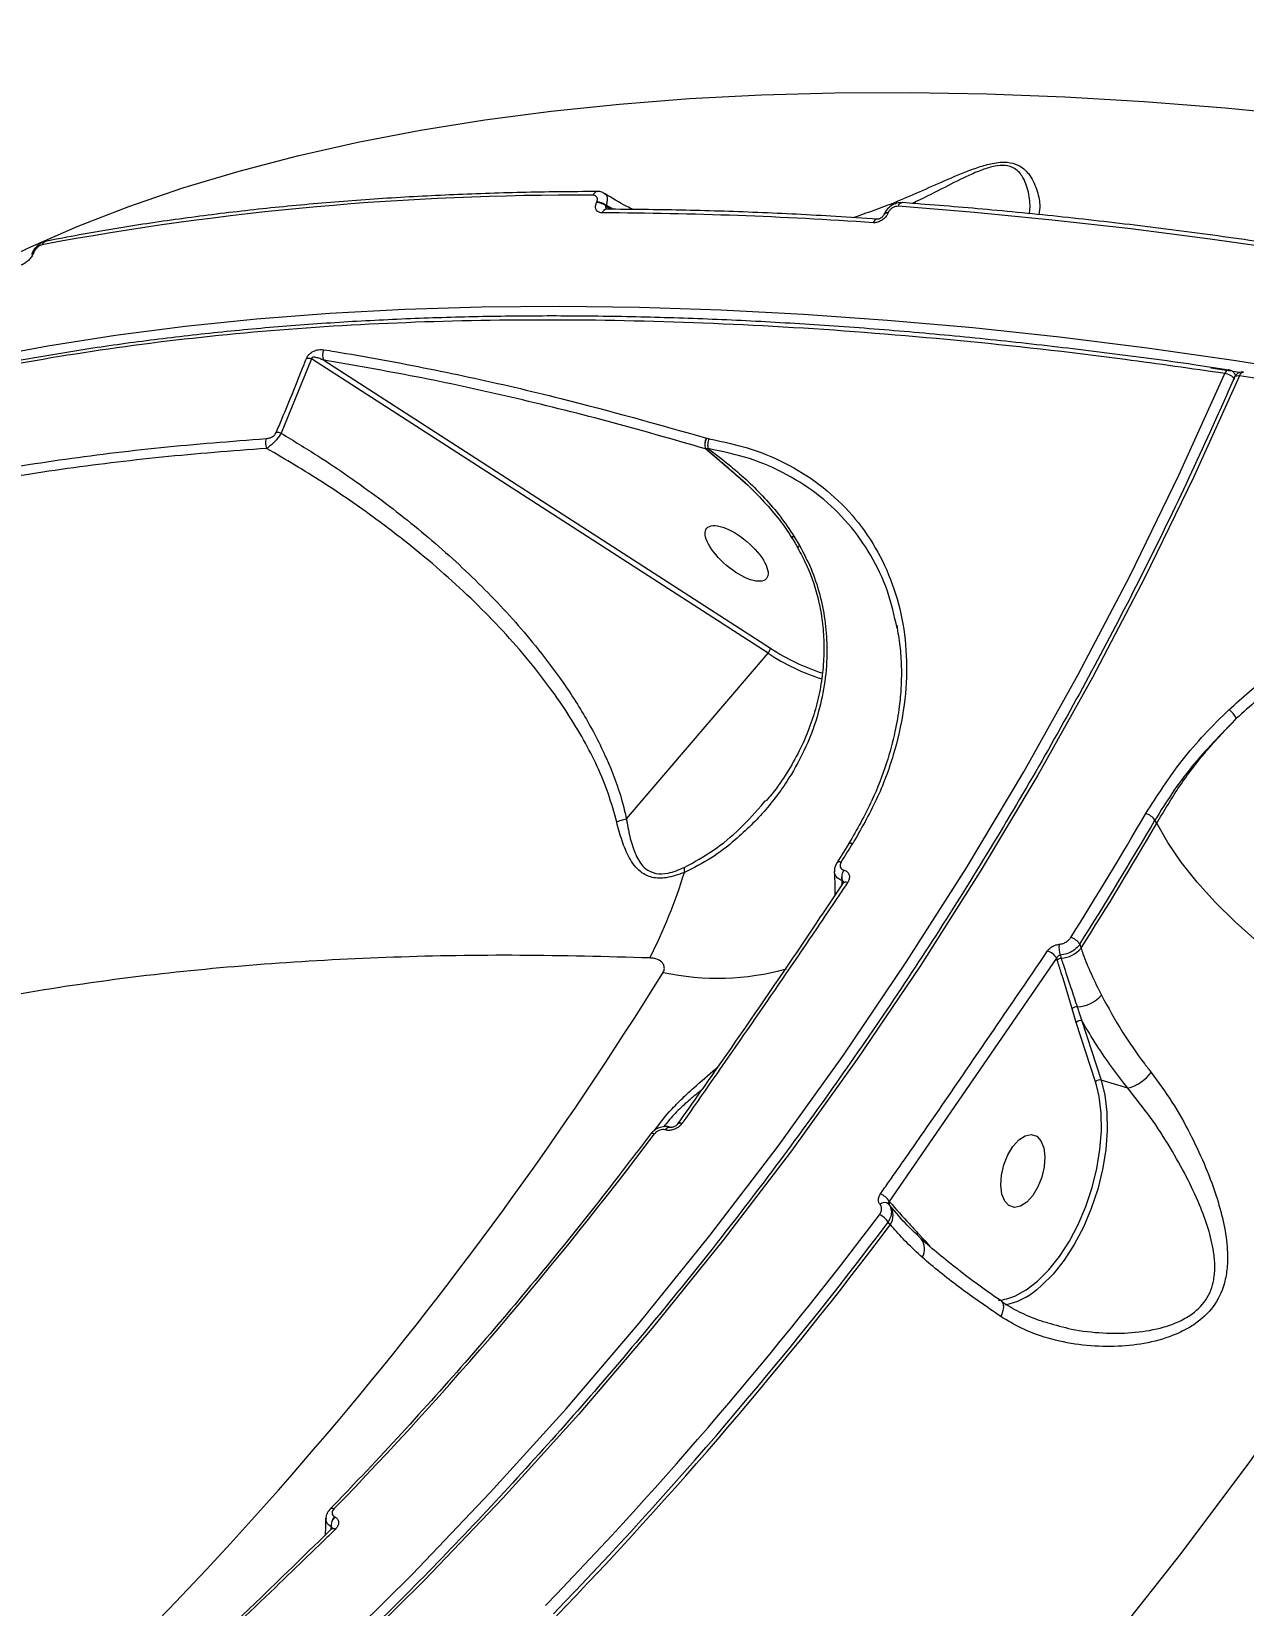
# Model space of a CAD drawing. Header units: millimetres. Extents: x -11024 to 8278, y -7837 to 5770.
# Drawn here: x 3558.7 to 3703.7, y 1548.8 to 1737.1 of the extents above; entities that cross this region are included whole.
import ezdxf

# ---------------------------------------------------------------- set-up
doc = ezdxf.new("R2010")
doc.units = ezdxf.units.MM
doc.layers.add('DIKOM_ОБЪЕКТ', color=7, linetype='Continuous')
doc.layers.add('DIKOM_РАЗМЕР_ОБЪЕКТА', color=7, linetype='Continuous')
doc.styles.add('style1', font='arial.ttf', dxfattribs={"width": 0.8})
doc.dimstyles.new('1-50', dxfattribs={"dimtxt": 300, "dimasz": 200, "dimexe": 100, "dimexo": 0, "dimgap": 100, "dimtad": 1, "dimtxsty": 'style1', "dimcen": 200, "dimclrd": 7, "dimclre": 7, "dimclrt": 7, "dimadec": 1, "dimazin": 2, "dimtfac": 1, "dimtmove": 0, "dimatfit": 2, "dimfxl": 0, "dimlwd": 25, "dimlwe": 18, "dimarcsym": 0})

# ---------------------------------------------------------------- blocks, each defined once
blk = doc.blocks.new('*D9')
at = {"layer": 'Defpoints', "color": 0, "transparency": 16777216}
for p in [(3740.68, 3707.51), (-8191.56, -3797.25), (-1076.12, -3797.25)]:
    blk.add_point(p, dxfattribs=at)
at = {"layer": 'DIKOM_РАЗМЕР_ОБЪЕКТА', "color": 7, "lineweight": 18, "transparency": 16777216}
for p, q in [((3740.68, 3707.51), (-8291.56, 3707.51)), ((-1076.12, -3797.25), (-8291.56, -3797.25))]:
    blk.add_line(p, q, dxfattribs=at)
at = {"layer": 'DIKOM_РАЗМЕР_ОБЪЕКТА', "color": 7, "lineweight": 25, "transparency": 16777216}
blk.add_line((-8191.56, 3507.51), (-8191.56, -3597.25), dxfattribs=at)
at = {"layer": 'DIKOM_РАЗМЕР_ОБЪЕКТА', "color": 7, "transparency": 16777216}
for points in [[(-8224.9, 3507.51), (-8158.23, 3507.51), (-8191.56, 3707.51)], [(-8224.9, -3597.25), (-8158.23, -3597.25), (-8191.56, -3797.25)]]:
    blk.add_solid(points, dxfattribs=at)
at = {"layer": 'DIKOM_РАЗМЕР_ОБЪЕКТА', "color": 7, "transparency": 16777216, "insert": (-8444.74, -44.87), "char_height": 300, "attachment_point": 5, "rotation": 90, "style": 'style1'}
blk.add_mtext('7500', dxfattribs=at)

msp = doc.modelspace()

# ---------------------------------------------------------------- linework, layer by layer
at = {"layer": 'DIKOM_ОБЪЕКТ', "color": 7, "linetype": 'Continuous', "lineweight": 15}
for p, q in [((3626.305, 1716.604), (3626.333, 1716.67)), ((3627.437, 1716.274), (3627.409, 1716.209)), ((3627.409, 1716.209), (3627.971, 1715.794)), ((3628.371, 1715.789), (3627.437, 1716.274)), ((3627.524, 1715.801), (3627.498, 1715.801)), ((3660.69, 1715.217), (3660.67, 1715.171)), ((3661.168, 1715.381), (3661.148, 1715.335)), ((3558.767, 1710.459), (3558.739, 1710.393)), ((3559.002, 1710.612), (3558.973, 1710.546)), ((3592.223, 1697.893), (3588.59, 1689.011)), ((3646.807, 1662.702), (3592.223, 1697.893)), ((3593.7, 1697.735), (3647.111, 1663.3)), ((3702.142, 1696.421), (3699.748, 1696.774)), ((3701.919, 1696.587), (3701.906, 1696.589)), ((3702.591, 1695.735), (3702.596, 1695.745)), ((3702.72, 1695.94), (3702.617, 1696.112)), ((3639.359, 1687.132), (3639.331, 1687.149)), ((3644.105, 1683.02), (3639.331, 1687.149)), ((3639.658, 1687.175), (3639.359, 1687.132)), ((3640.268, 1686.365), (3639.359, 1687.132)), ((3639.467, 1688.421), (3639.502, 1688.41)), ((3639.502, 1688.41), (3639.767, 1688.347)), ((3649.889, 1676.715), (3650.575, 1675.576)), ((3662.191, 1666.075), (3662.244, 1665.717)), ((3629.89, 1642.897), (3646.807, 1662.702)), ((3646.32, 1644.858), (3646.481, 1645.032)), ((3693.294, 1642.359), (3693.077, 1642.724)), ((3656.418, 1639.854), (3655.031, 1637.626)), ((3655.86, 1636.767), (3655.882, 1636.761)), ((3655.659, 1635.515), (3655.637, 1635.521)), ((3655.637, 1635.521), (3655.647, 1635.015)), ((3655.754, 1635.172), (3655.659, 1635.515)), ((3655.818, 1635.227), (3655.808, 1635.213)), ((3684.089, 1627.887), (3684.242, 1627.42)), ((3681.307, 1626.245), (3661.294, 1597.144)), ((3681.389, 1625.988), (3681.307, 1626.245)), ((3683.67, 1618.528), (3683.17, 1620.179)), ((3685.955, 1611.448), (3683.67, 1618.528)), ((3684.345, 1618.736), (3686.631, 1611.655)), ((3689.833, 1610.663), (3686.631, 1611.655)), ((3686.126, 1610.872), (3685.955, 1611.448)), ((3636.015, 1606.398), (3636.003, 1606.383)), ((3634.531, 1605.68), (3634.509, 1605.687)), ((3661.366, 1596.64), (3661.209, 1596.821)), ((3661.294, 1597.144), (3661.344, 1597.087)), ((3662.439, 1595.423), (3661.366, 1596.64)), ((3661.431, 1594.341), (3661.164, 1594.648)), ((3664.695, 1593.394), (3665.603, 1592.403)), ((3665.603, 1592.403), (3666.16, 1591.759)), ((3594.472, 1560.374), (3594.464, 1560.366)), ((3594.981, 1559.411), (3595, 1559.401)), ((3594.561, 1558.215), (3594.545, 1557.966)), ((3594.58, 1558.206), (3594.561, 1558.215)), ((3594.617, 1557.969), (3594.58, 1558.206)), ((3594.635, 1557.951), (3594.628, 1557.945))]:
    msp.add_line(p, q, dxfattribs=at)
at = {"layer": 'DIKOM_ОБЪЕКТ', "color": 7, "linetype": 'Continuous', "lineweight": 15, "flags": 128}
for points in [[(3552.778, 1708.457), (3558.288, 1711.159), (3564.197, 1713.741), (3570.382, 1716.136), (3576.837, 1718.344), (3583.557, 1720.361), (3590.535, 1722.187), (3597.764, 1723.819), (3605.237, 1725.255), (3612.949, 1726.496), (3620.891, 1727.538), (3629.056, 1728.382), (3637.437, 1729.027), (3646.025, 1729.471), (3654.814, 1729.716), (3663.794, 1729.759), (3672.957, 1729.602), (3682.295, 1729.244), (3691.799, 1728.687), (3701.46, 1727.929), (3711.27, 1726.973)], [(3738.587, 1705.754), (3728.729, 1707.608), (3718.951, 1709.306), (3709.261, 1710.846), (3699.665, 1712.228), (3690.17, 1713.45), (3680.783, 1714.512), (3671.509, 1715.412), (3662.356, 1716.151)], [(3552.818, 1698.007), (3560.679, 1699.476), (3568.776, 1700.748), (3577.102, 1701.824), (3585.649, 1702.702), (3594.411, 1703.381), (3603.38, 1703.861), (3612.549, 1704.142), (3621.91, 1704.223), (3631.455, 1704.105), (3641.176, 1703.787), (3651.064, 1703.269), (3661.112, 1702.553), (3671.312, 1701.638), (3681.653, 1700.525), (3692.129, 1699.216), (3702.729, 1697.712), (3713.445, 1696.013)], [(3701.906, 1696.589), (3701.873, 1696.591), (3701.779, 1696.572), (3701.683, 1696.516), (3701.591, 1696.424), (3701.506, 1696.3), (3701.43, 1696.15)], [(3703.149, 1696.269), (3702.699, 1696.337), (3702.377, 1696.386)], [(3703.183, 1695.886), (3703.259, 1696.036), (3703.345, 1696.159), (3703.437, 1696.251), (3703.531, 1696.308), (3703.625, 1696.327), (3703.667, 1696.323)], [(3519.76, 1483.469), (3531.204, 1491.151), (3542.41, 1499.116), (3553.371, 1507.357), (3564.08, 1515.871), (3574.53, 1524.651), (3584.713, 1533.691), (3594.623, 1542.986), (3604.254, 1552.529), (3613.599, 1562.314), (3622.653, 1572.335), (3631.409, 1582.586), (3639.861, 1593.059), (3648.004, 1603.747), (3655.833, 1614.645), (3663.343, 1625.743), (3670.528, 1637.036), (3677.384, 1648.515), (3683.906, 1660.174), (3690.09, 1672.005), (3695.933, 1684), (3701.43, 1696.15)], [(3703.183, 1695.886), (3697.67, 1683.698), (3691.81, 1671.668), (3685.607, 1659.801), (3679.065, 1648.107), (3672.188, 1636.593), (3664.982, 1625.266), (3657.45, 1614.134), (3649.597, 1603.204), (3641.429, 1592.483), (3632.951, 1581.979), (3624.169, 1571.697), (3615.088, 1561.646), (3605.715, 1551.831), (3596.055, 1542.259), (3586.115, 1532.936), (3575.901, 1523.869), (3565.42, 1515.063), (3554.679, 1506.523), (3543.684, 1498.257), (3532.444, 1490.268), (3520.966, 1482.563)], [(3702.596, 1695.745), (3702.6, 1695.753), (3702.659, 1695.819), (3702.751, 1695.868), (3702.873, 1695.895), (3703.019, 1695.901), (3703.183, 1695.886)], [(3649.889, 1676.715), (3649.752, 1676.575), (3649.691, 1676.476), (3649.693, 1676.436)], [(3734.291, 1611.806), (3730.932, 1612.996), (3727.535, 1614.379), (3724.132, 1615.942), (3720.753, 1617.671), (3717.428, 1619.549), (3714.189, 1621.561), (3711.065, 1623.687), (3708.085, 1625.908), (3705.275, 1628.205), (3702.661, 1630.555), (3700.267, 1632.937), (3698.115, 1635.331), (3696.224, 1637.713), (3694.612, 1640.063), (3693.294, 1642.359)], [(3655.547, 1637.707), (3655.415, 1637.732), (3655.296, 1637.739), (3655.194, 1637.727), (3655.111, 1637.698), (3655.051, 1637.652), (3655.032, 1637.627)], [(3656.315, 1635.272), (3656.168, 1635.304), (3656.039, 1635.313), (3655.933, 1635.298), (3655.852, 1635.259), (3655.818, 1635.227)], [(3734.291, 1611.806), (3727.27, 1600.087), (3719.941, 1588.543), (3712.309, 1577.18), (3704.376, 1566.004), (3696.149, 1555.022), (3687.631, 1544.239), (3678.827, 1533.662), (3669.742, 1523.296), (3660.38, 1513.147), (3650.748, 1503.221), (3640.849, 1493.522), (3630.691, 1484.057), (3620.277, 1474.831), (3609.615, 1465.847)], [(3686.631, 1611.655), (3687.084, 1609.827), (3687.332, 1607.797), (3687.368, 1605.61), (3687.192, 1603.315), (3686.808, 1600.962), (3686.223, 1598.602), (3685.452, 1596.287), (3684.51, 1594.067), (3683.419, 1591.992), (3682.202, 1590.106), (3680.886, 1588.451), (3679.5, 1587.064), (3678.969, 1586.619)], [(3676.299, 1585.813), (3677.657, 1586.544), (3679.04, 1587.601), (3680.385, 1588.947), (3681.661, 1590.551), (3682.841, 1592.38), (3683.899, 1594.392), (3684.812, 1596.544), (3685.56, 1598.79), (3686.126, 1601.078), (3686.499, 1603.36), (3686.67, 1605.586), (3686.635, 1607.706), (3686.395, 1609.674), (3686.126, 1610.872)], [(3636.515, 1606.448), (3636.368, 1606.48), (3636.238, 1606.487), (3636.129, 1606.47), (3636.046, 1606.428), (3636.015, 1606.398)], [(3633.23, 1605.22), (3633.104, 1605.252), (3632.989, 1605.266), (3632.891, 1605.26), (3632.811, 1605.234), (3632.752, 1605.19), (3632.744, 1605.18)], [(3676.085, 1603.715), (3676.799, 1604.502), (3677.552, 1604.988), (3678.282, 1605.132), (3678.93, 1604.923), (3679.444, 1604.379), (3679.783, 1603.543), (3679.918, 1602.482), (3679.839, 1601.284), (3679.552, 1600.044), (3679.081, 1598.864), (3678.463, 1597.839), (3677.749, 1597.052), (3676.996, 1596.567), (3676.266, 1596.423), (3675.618, 1596.631), (3675.104, 1597.176), (3674.765, 1598.012), (3674.63, 1599.072), (3674.709, 1600.271), (3674.996, 1601.51), (3675.467, 1602.69), (3676.085, 1603.715)], [(3674.724, 1585.18), (3674.769, 1585.141), (3674.883, 1584.971), (3674.942, 1584.739), (3674.946, 1584.452), (3674.893, 1584.12), (3674.786, 1583.754), (3674.628, 1583.367)], [(3595.057, 1557.914), (3594.928, 1557.967), (3594.814, 1557.992), (3594.718, 1557.99), (3594.645, 1557.959), (3594.635, 1557.951)]]:
    msp.add_lwpolyline(points, dxfattribs=at)
at = {"layer": 'DIKOM_ОБЪЕКТ', "color": 7, "linetype": 'Continuous', "lineweight": 15}
for centre, radius, start, end in [((3623.932, 1370.137), 347.346, 89.67721, 100.60493), ((3626.477, 1717.303), 0.614, 96.33929, 163.48322), ((3626.204, 1714.581), 2.025, 53.47038, 87.1405), ((3626.234, 1714.651), 2.021, 53.44918, 87.18363), ((3627.592, 1715.174), 0.631, 97.20121, 162.41508), ((3625.233, 1222.572), 492.796, 86.02744, 89.79571), ((3661.033, 1714.894), 0.456, 75.38524, 142.95064), ((3661.053, 1714.934), 0.461, 75.61565, 141.83767), ((3662.92, 1716.007), 0.582, 95.32757, 165.70716), ((3659.935, 1714.043), 0.578, 94.92718, 165.97543), ((3560.657, 1711.306), 0.694, 103.42252, 159.3915), ((3558.998, 1710.252), 0.295, 94.75445, 151.54619), ((3559.027, 1710.317), 0.296, 94.83683, 150.57439), ((3594.756, 1698.356), 1.225, 148.57769, 210.46813), ((3591.756, 1696.467), 1.501, 71.8557, 95.30561), ((3701.758, 1695.6), 1, 53.08161, 81.5044), ((3701.758, 1695.6), 1, 30.78835, 53.08161), ((3703.508, 1695.336), 1, 81.35162, 156.47401), ((3701.191, 1694.329), 1.837, 38.27602, 82.53302), ((3702.094, 1695.802), 0.608, 10.65729, 30.6367), ((3588.092, 1687.604), 1.493, 70.5036, 93.84384), ((3588.072, 1687.832), 1.373, 156.81211, 207.40423), ((3640.538, 1687.663), 1.312, 144.71071, 203.04766), ((3640.539, 1687.647), 1.288, 143.65918, 203.59478), ((3645.891, 1663.544), 1.245, 317.42427, 348.69905), ((3660.792, 1683.686), 25.217, 236.31876, 252.56567), ((3660.57, 1683.433), 24.217, 236.23829, 252.65479), ((3699.918, 1653.245), 3.359, 29.84667, 53.57645), ((3271.829, 1887.932), 486.064, 327.77068, 329.811), ((3691.493, 1641.67), 1.903, 33.61593, 75.51178), ((3271.806, 1887.804), 487.374, 327.77129, 329.81068), ((3272.416, 1887.167), 486.898, 327.75953, 329.8151), ((3262.72, 1883.664), 463.473, 327.94844, 328.27332), ((3574.693, 1655.562), 64.974, 333.1878, 342.92321), ((3638.74, 1636.802), 1.963, 171.994, 189.38655), ((3657.178, 1635.889), 1.584, 146.32781, 193.4312), ((3657.2, 1635.883), 1.584, 146.32781, 193.4312), ((3682.458, 1626.86), 1.927, 32.21736, 73.66632), ((3679.608, 1625.197), 1.996, 31.67223, 71.8117), ((3684.83, 1627.563), 3.241, 174.32426, 197.67304), ((3681.646, 1629.6), 3.39, 273.59011, 319.9656), ((3640.764, 1655.339), 31.5, 258.08675, 285.19945), ((3681.9, 1625.537), 0.681, 93.47876, 138.55089), ((3243.958, 1866.457), 459.207, 311.0729, 328.20621), ((3683.591, 1624.433), 4.045, 272.64453, 319.62164), ((3683.678, 1619.701), 0.698, 81.77823, 136.72781), ((3684.176, 1618.085), 0.673, 75.41208, 138.83031), ((3686.461, 1611.005), 0.672, 75.38002, 138.82544), ((3688.097, 1616.267), 5.867, 287.2118, 320.70181), ((3635.037, 1605.415), 0.593, 83.87648, 152.76916), ((3635.056, 1605.411), 0.59, 83.11816, 152.89107), ((3255.276, 1889.262), 472.789, 315.91899, 323.07414), ((3660.716, 1596.182), 0.807, 52.33568, 130.24926), ((3659.634, 1596.205), 1.907, 29.51144, 71.66031), ((3661.693, 1596.88), 0.406, 149.33631, 216.27882), ((3659.714, 1595.443), 2.04, 327.32134, 35.93417), ((3262.553, 1894.729), 497.571, 315.95495, 323.03757), ((3262.686, 1894.513), 498.702, 315.95524, 323.03761), ((3659.428, 1593.687), 1.984, 28.96171, 69.38824), ((3262.709, 1894.21), 498.899, 315.93876, 323.05402), ((3665.115, 1593.177), 0.473, 152.72013, 188.04201), ((3663.635, 1591.473), 1.898, 327.52225, 38.93252), ((3673.724, 1591.727), 6.451, 275.87434, 293.52708), ((3673.5, 1593.007), 8.409, 281.06559, 310.56342), ((3594.674, 1560.013), 0.413, 55.73364, 119.30906), ((3595.987, 1558.385), 1.436, 134.45158, 186.81064), ((3596.005, 1558.376), 1.435, 134.42037, 186.82152)]:
    msp.add_arc(centre, radius, start, end, dxfattribs=at)
msp.add_ellipse((3643.051, 1674.634), major_axis=(3.564, -3.012), ratio=0.4016192, dxfattribs=at)
for points, knots in [([(3656.992, 1714.804), (3658.384, 1715.287), (3661.724, 1716.446), (3666.193, 1718.463), (3669.812, 1720.042), (3671.99, 1720.859), (3673.729, 1721.357), (3675.43, 1721.507), (3676.964, 1721.065), (3678.205, 1719.908), (3678.98, 1718.2), (3679.383, 1716.448), (3679.246, 1715.529), (3679.188, 1715.145)], [0, 0, 0, 0, 0.1288488, 0.309003, 0.4030405, 0.4506469, 0.499548, 0.5545239, 0.6058187, 0.6830408, 0.7977682, 0.9154371, 1, 1, 1, 1]), ([(3678.038, 1715.26), (3678.058, 1715.359), (3678.203, 1716.047), (3678.053, 1717.592), (3677.531, 1719.382), (3676.544, 1720.643), (3675.281, 1721.088), (3674.25, 1721.013), (3673.199, 1720.784), (3672.044, 1720.393), (3670.022, 1719.493), (3667.361, 1718.12), (3665.255, 1717.067), (3664.111, 1716.495)], [0, 0, 0, 0, 0.0269387, 0.1885704, 0.3495598, 0.4522405, 0.5178136, 0.5729259, 0.5880426, 0.6520025, 0.716415, 0.8459131, 1, 1, 1, 1]), ([(3626.411, 1717.913), (3624.853, 1717.905), (3620.332, 1717.882), (3612.977, 1717.706), (3604.41, 1717.328), (3596.025, 1716.769), (3587.828, 1716.032), (3579.824, 1715.118), (3572.022, 1714.025), (3565.6, 1712.96), (3561.813, 1712.234), (3560.496, 1711.981)], [0, 0, 0, 0, 0.0652731, 0.189341, 0.3134159, 0.4374971, 0.5615835, 0.6856776, 0.8097774, 0.9338811, 1, 1, 1, 1]), ([(3626.333, 1716.67), (3626.363, 1716.758), (3626.424, 1716.935), (3626.398, 1717.172), (3626.286, 1717.354), (3626.108, 1717.461), (3625.957, 1717.472), (3625.889, 1717.478)], [0, 0, 0, 0, 0.20397057, 0.40806987, 0.61354128, 0.8265547, 1, 1, 1, 1]), ([(3627.244, 1717.658), (3627.183, 1717.703), (3626.979, 1717.853), (3626.674, 1717.926), (3626.454, 1717.902), (3626.41, 1717.897)], [0, 0, 0, 0, 0.2583198, 0.8493314, 1, 1, 1, 1]), ([(3627.246, 1717.656), (3627.293, 1717.634), (3627.449, 1717.56), (3627.573, 1717.264), (3627.609, 1716.814), (3627.494, 1716.455), (3627.437, 1716.274)], [0, 0, 0, 0, 0.1260934, 0.416711, 0.7080347, 1, 1, 1, 1]), ([(3630.721, 1715.76), (3630.455, 1715.882), (3629.277, 1716.42), (3628.141, 1717.13), (3627.26, 1717.681)], [0, 0, 0, 0, 0.2250171, 1, 1, 1, 1]), ([(3626.99, 1715.364), (3626.886, 1715.373), (3626.651, 1715.393), (3626.377, 1715.561), (3626.208, 1715.841), (3626.168, 1716.201), (3626.259, 1716.469), (3626.305, 1716.604)], [0, 0, 0, 0, 0.1741304, 0.3895405, 0.5957421, 0.7978423, 1, 1, 1, 1]), ([(3627.409, 1716.209), (3627.397, 1716.17), (3627.382, 1716.123), (3627.387, 1716.026), (3627.421, 1715.914), (3627.498, 1715.836), (3627.538, 1715.794)], [0, 0, 0, 0, 0.2533331, 0.3075576, 0.6350806, 1, 1, 1, 1]), ([(3659.885, 1714.619), (3658.226, 1714.728), (3653.414, 1715.045), (3645.56, 1715.429), (3636.413, 1715.727), (3630.464, 1715.776), (3627.513, 1715.8)], [0, 0, 0, 0, 0.1498924, 0.4347639, 0.7196484, 1, 1, 1, 1]), ([(3661.148, 1715.335), (3661.103, 1715.245), (3660.988, 1715.016), (3660.689, 1714.678), (3660.272, 1714.384), (3659.809, 1714.196), (3659.519, 1714.188), (3659.374, 1714.184)], [0, 0, 0, 0, 0.1407786, 0.3552461, 0.570058, 0.7849839, 1, 1, 1, 1]), ([(3660.667, 1715.17), (3660.652, 1715.138), (3660.621, 1715.069), (3660.515, 1714.934), (3660.372, 1714.805), (3660.206, 1714.7), (3660.045, 1714.636), (3659.926, 1714.617), (3659.901, 1714.62), (3659.891, 1714.621)], [0, 0, 0, 0, 0.12867308, 0.27938999, 0.42568117, 0.58160114, 0.73691953, 0.89199412, 1, 1, 1, 1]), ([(3662.862, 1716.568), (3662.795, 1716.578), (3662.52, 1716.616), (3661.995, 1716.481), (3661.361, 1716.129), (3660.893, 1715.667), (3660.761, 1715.318), (3660.72, 1715.208)], [0, 0, 0, 0, 0.0766075, 0.3163774, 0.5826777, 0.868051, 1, 1, 1, 1]), ([(3662.356, 1716.151), (3662.259, 1716.148), (3662.065, 1716.143), (3661.755, 1716.019), (3661.477, 1715.822), (3661.276, 1715.596), (3661.199, 1715.442), (3661.168, 1715.381)], [0, 0, 0, 0, 0.2143573, 0.4283596, 0.6429463, 0.8577553, 1, 1, 1, 1]), ([(3739.035, 1706.198), (3737.222, 1706.548), (3731.965, 1707.562), (3723.327, 1709.11), (3713.157, 1710.785), (3703.088, 1712.286), (3693.126, 1713.612), (3683.279, 1714.763), (3673.725, 1715.719), (3666.95, 1716.287), (3663.405, 1716.547), (3662.866, 1716.587)], [0, 0, 0, 0, 0.06884092, 0.19965541, 0.33047752, 0.46130163, 0.59213219, 0.72296685, 0.85380473, 0.97776552, 1, 1, 1, 1]), ([(3560.5, 1711.962), (3560.44, 1711.956), (3560.197, 1711.93), (3559.761, 1711.687), (3559.234, 1711.228), (3558.876, 1710.763), (3558.792, 1710.495), (3558.781, 1710.457)], [0, 0, 0, 0, 0.0798061, 0.3253734, 0.6372516, 0.9495537, 1, 1, 1, 1]), ([(3560.008, 1711.55), (3559.927, 1711.526), (3559.765, 1711.477), (3559.497, 1711.287), (3559.256, 1711.039), (3559.091, 1710.801), (3559.025, 1710.661), (3559.002, 1710.612)], [0, 0, 0, 0, 0.2288769, 0.4578922, 0.6786094, 0.8883876, 1, 1, 1, 1]), ([(3558.973, 1710.546), (3558.939, 1710.474), (3558.838, 1710.26), (3558.585, 1709.895), (3558.214, 1709.514), (3557.804, 1709.222), (3557.558, 1709.145), (3557.434, 1709.107)], [0, 0, 0, 0, 0.1083257, 0.3204061, 0.5430338, 0.7715177, 1, 1, 1, 1]), ([(3701.917, 1696.571), (3700.51, 1696.785), (3695.71, 1697.516), (3687.624, 1698.581), (3677.681, 1699.769), (3667.895, 1700.767), (3658.277, 1701.586), (3648.83, 1702.224), (3639.547, 1702.682), (3630.427, 1702.961), (3621.466, 1703.062), (3612.661, 1702.983), (3604.01, 1702.726), (3595.511, 1702.288), (3587.161, 1701.671), (3578.969, 1700.874), (3570.959, 1699.9), (3563.166, 1698.752), (3555.61, 1697.432), (3548.297, 1695.942), (3541.222, 1694.281), (3534.383, 1692.45), (3527.777, 1690.447), (3521.402, 1688.273), (3515.257, 1685.926), (3509.34, 1683.407), (3503.65, 1680.713), (3498.189, 1677.846), (3492.97, 1674.812), (3488.016, 1671.622), (3483.343, 1668.289), (3478.967, 1664.812), (3474.962, 1661.305), (3472.558, 1658.881), (3471.407, 1657.722)], [0, 0, 0, 0, 0.0133413, 0.0455416, 0.0777529, 0.1098186, 0.1417371, 0.173545, 0.2052783, 0.2369731, 0.2686655, 0.3003847, 0.3321617, 0.364033, 0.3960345, 0.4282017, 0.4604398, 0.4925783, 0.5245583, 0.5564154, 0.588186, 0.6199056, 0.6516092, 0.6833306, 0.7150945, 0.7469367, 0.7788917, 0.8109938, 0.8432156, 0.8753883, 0.9073694, 0.9392013, 0.9709187, 1, 1, 1, 1]), ([(3701.43, 1696.15), (3697.442, 1696.723), (3686.62, 1698.28), (3669.325, 1700.216), (3649.732, 1701.759), (3630.711, 1702.554), (3612.341, 1702.61), (3594.712, 1701.922), (3577.886, 1700.487), (3561.906, 1698.292), (3546.782, 1695.355), (3532.555, 1691.692), (3519.286, 1687.322), (3507.045, 1682.263), (3495.865, 1676.53), (3485.837, 1670.093), (3477.617, 1663.738), (3473.254, 1659.264), (3471.429, 1657.392)], [0, 0, 0, 0, 0.0380241, 0.1032149, 0.168611, 0.2341116, 0.2996123, 0.3650088, 0.4301991, 0.4953896, 0.5607854, 0.6262863, 0.6917873, 0.7571832, 0.8223737, 0.8875633, 0.9529587, 1, 1, 1, 1]), ([(3591.617, 1697.962), (3591.659, 1698.051), (3591.743, 1698.23), (3591.96, 1698.478), (3592.253, 1698.71), (3592.686, 1698.926), (3593.208, 1699.04), (3593.547, 1699.009), (3593.711, 1698.995)], [0, 0, 0, 0, 0.10984203, 0.22007743, 0.32575864, 0.49249225, 0.75370669, 1, 1, 1, 1]), ([(3593.7, 1697.735), (3593.545, 1697.805), (3593.24, 1697.943), (3592.825, 1698.07), (3592.516, 1698.11), (3592.355, 1698.088), (3592.281, 1698.051), (3592.253, 1698.024), (3592.233, 1697.992), (3592.218, 1697.951), (3592.221, 1697.915), (3592.223, 1697.893)], [0, 0, 0, 0, 0.3170117, 0.6271225, 0.7914528, 0.8704307, 0.8978009, 0.9254148, 0.9332222, 0.9603188, 1, 1, 1, 1]), ([(3593.711, 1698.995), (3594.146, 1698.924), (3596.322, 1698.574), (3602.036, 1697.581), (3610.999, 1695.79), (3623.974, 1692.801), (3633.619, 1690.074), (3639.467, 1688.421)], [0, 0, 0, 0, 0.0299872, 0.1499514, 0.3900703, 0.6301909, 1, 1, 1, 1]), ([(3587.992, 1689.093), (3588.221, 1689.632), (3589.365, 1692.328), (3590.568, 1695.286), (3591.519, 1697.712), (3591.617, 1697.962)], [0, 0, 0, 0, 0.1831638, 0.9158776, 1, 1, 1, 1]), ([(3639.331, 1687.149), (3635.39, 1688.283), (3627.508, 1690.55), (3615.982, 1693.391), (3604.665, 1695.854), (3597.355, 1697.108), (3593.7, 1697.735)], [0, 0, 0, 0, 0.2492689, 0.4985381, 0.7492683, 1, 1, 1, 1]), ([(3702.591, 1695.735), (3701.731, 1693.783), (3699.237, 1688.115), (3694.885, 1678.83), (3689.444, 1667.926), (3683.716, 1657.163), (3677.708, 1646.544), (3671.423, 1636.074), (3664.864, 1625.76), (3658.035, 1615.608), (3650.94, 1605.622), (3643.581, 1595.809), (3635.964, 1586.174), (3628.093, 1576.721), (3619.971, 1567.456), (3611.604, 1558.384), (3602.995, 1549.511), (3594.15, 1540.84), (3585.073, 1532.377), (3575.769, 1524.126), (3566.244, 1516.091), (3556.502, 1508.278), (3546.549, 1500.689), (3536.388, 1493.333), (3527.71, 1487.351), (3522.395, 1483.856), (3520.588, 1482.668)], [0, 0, 0, 0, 0.022818, 0.0662211, 0.1096242, 0.1530276, 0.1964312, 0.2398343, 0.2832377, 0.3266401, 0.3700432, 0.4134458, 0.4568481, 0.50025, 0.5436518, 0.5870532, 0.6304542, 0.6738552, 0.7172561, 0.7606562, 0.8040562, 0.8474562, 0.8908555, 0.9342549, 0.9776538, 1, 1, 1, 1]), ([(4231.852, 1331.422), (4231.866, 1334.21), (4231.897, 1340.728), (4230.47, 1351.463), (4227.796, 1363.502), (4223.861, 1375.769), (4218.758, 1388.199), (4212.541, 1400.747), (4205.112, 1413.616), (4196.443, 1426.775), (4186.536, 1440.183), (4175.608, 1453.547), (4163.721, 1466.821), (4150.957, 1479.963), (4137.106, 1493.187), (4122.172, 1506.451), (4106.181, 1519.707), (4089.68, 1532.511), (4072.778, 1544.834), (4055.586, 1556.661), (4037.619, 1568.332), (4018.905, 1579.802), (3999.489, 1591.03), (3979.526, 1601.917), (3959.067, 1612.424), (3938.174, 1622.516), (3916.774, 1632.22), (3894.921, 1641.484), (3872.682, 1650.266), (3850.546, 1658.372), (3828.588, 1665.789), (3806.874, 1672.522), (3785.051, 1678.678), (3763.191, 1684.217), (3741.379, 1689.085), (3721.343, 1692.987), (3708.752, 1694.997), (3703.183, 1695.886)], [0, 0, 0, 0, 0.0220395, 0.0515327, 0.0810498, 0.110543, 0.1392036, 0.1678862, 0.1965469, 0.2260401, 0.2555572, 0.2850504, 0.3137111, 0.3423938, 0.3710544, 0.4005474, 0.4300647, 0.4595577, 0.4871864, 0.514835, 0.5424636, 0.5708353, 0.5992285, 0.6276002, 0.656261, 0.6849437, 0.7136043, 0.7430976, 0.7726147, 0.8021081, 0.8307687, 0.8594515, 0.8881121, 0.9176055, 0.9471227, 0.9766159, 1, 1, 1, 1]), ([(3586.81, 1688.373), (3586.94, 1688.39), (3587.168, 1688.42), (3587.496, 1688.564), (3587.732, 1688.735), (3587.899, 1688.912), (3587.961, 1689.033), (3587.992, 1689.093)], [0, 0, 0, 0, 0.31966461, 0.56194169, 0.72792536, 0.86405532, 1, 1, 1, 1]), ([(3588.59, 1689.011), (3588.494, 1688.86), (3588.3, 1688.556), (3587.92, 1688.099), (3587.512, 1687.687), (3587.145, 1687.383), (3586.938, 1687.253), (3586.853, 1687.201)], [0, 0, 0, 0, 0.2022389, 0.4043791, 0.6106334, 0.8410979, 1, 1, 1, 1]), ([(3588.59, 1689.011), (3590.064, 1688.115), (3594.064, 1685.683), (3600.294, 1681.348), (3607.121, 1675.899), (3613.423, 1669.998), (3618.288, 1664.576), (3622.091, 1659.588), (3624.996, 1655.136), (3627.549, 1650.215), (3629.118, 1646.091), (3629.716, 1643.619), (3629.89, 1642.897)], [0, 0, 0, 0, 0.0783329, 0.2125901, 0.3472674, 0.4817937, 0.6158501, 0.691666, 0.7820702, 0.8726182, 0.9628133, 1, 1, 1, 1]), ([(3539.386, 1681.635), (3543.048, 1682.427), (3550.371, 1684.012), (3562.022, 1685.875), (3574.11, 1687.389), (3582.577, 1688.045), (3586.81, 1688.373)], [0, 0, 0, 0, 0.2491224, 0.4982426, 0.7491225, 1, 1, 1, 1]), ([(3586.853, 1687.201), (3582.655, 1686.876), (3574.258, 1686.228), (3562.21, 1684.726), (3550.542, 1682.868), (3543.176, 1681.277), (3539.493, 1680.481)], [0, 0, 0, 0, 0.2491208, 0.4982418, 0.7491226, 1, 1, 1, 1]), ([(3628.71, 1642.513), (3628.401, 1643.632), (3627.468, 1647.017), (3624.894, 1652.42), (3620.529, 1659.121), (3614.811, 1665.92), (3607.757, 1672.668), (3600.584, 1678.369), (3593.604, 1683.22), (3589.103, 1685.874), (3586.853, 1687.201)], [0, 0, 0, 0, 0.0588092, 0.1777189, 0.2968158, 0.4509455, 0.6056236, 0.7600431, 0.8800211, 1, 1, 1, 1]), ([(3639.767, 1688.347), (3639.726, 1688.259), (3639.64, 1688.079), (3639.581, 1687.76), (3639.581, 1687.442), (3639.632, 1687.262), (3639.658, 1687.175)], [0, 0, 0, 0, 0.2435068, 0.4999057, 0.7562961, 1, 1, 1, 1]), ([(3639.658, 1687.175), (3640.565, 1686.486), (3642.957, 1684.668), (3645.821, 1681.959), (3648.289, 1679.116), (3649.356, 1677.515), (3649.889, 1676.715)], [0, 0, 0, 0, 0.231939, 0.6114991, 0.8058643, 1, 1, 1, 1]), ([(3662.238, 1665.696), (3661.904, 1667.19), (3661.215, 1670.266), (3659.208, 1674.461), (3656.502, 1678.286), (3653.119, 1681.54), (3649.136, 1684.153), (3644.662, 1686.129), (3641.327, 1686.826), (3639.658, 1687.175)], [0, 0, 0, 0, 0.1356908, 0.279474, 0.4230174, 0.5676257, 0.7110723, 0.8553579, 1, 1, 1, 1]), ([(3639.767, 1688.347), (3641.468, 1687.992), (3644.869, 1687.283), (3649.438, 1685.272), (3653.508, 1682.615), (3656.968, 1679.298), (3659.753, 1675.408), (3661.798, 1671.027), (3663.063, 1666.248), (3663.511, 1661.164), (3663.127, 1655.887), (3661.901, 1650.525), (3659.912, 1645.155), (3657.928, 1641.678), (3656.935, 1639.938)], [0, 0, 0, 0, 0.08361905, 0.16716761, 0.25041805, 0.33385198, 0.41730298, 0.50048865, 0.58374006, 0.66713789, 0.75045819, 0.83339701, 0.91662991, 1, 1, 1, 1]), ([(3644.045, 1683.078), (3643.154, 1683.875), (3641.909, 1684.988), (3640.63, 1686.061), (3640.268, 1686.365)], [0, 0, 0, 0, 0.7164222, 1, 1, 1, 1]), ([(3642.902, 1684.088), (3643.176, 1683.86), (3644.299, 1682.926), (3646.014, 1681.209), (3647.893, 1679.027), (3649.087, 1677.457), (3649.585, 1676.584), (3649.675, 1676.427)], [0, 0, 0, 0, 0.1046159, 0.4273394, 0.7110803, 0.947753, 1, 1, 1, 1]), ([(3650.575, 1675.576), (3651.059, 1674.66), (3652.027, 1672.828), (3653.024, 1669.816), (3653.66, 1666.694), (3653.921, 1663.311), (3653.73, 1659.766), (3652.994, 1655.896), (3651.646, 1651.98), (3649.523, 1647.879), (3646.642, 1643.92), (3643.328, 1640.65), (3640.023, 1638.094), (3637.876, 1637.019), (3636.803, 1636.482)], [0, 0, 0, 0, 0.06464185, 0.12933555, 0.19635594, 0.26341351, 0.34303206, 0.42269295, 0.51801448, 0.61338555, 0.72667945, 0.83998105, 0.92008062, 1, 1, 1, 1]), ([(3649.684, 1676.433), (3649.842, 1676.188), (3650.084, 1675.815), (3650.292, 1675.426), (3650.364, 1675.292)], [0, 0, 0, 0, 0.656957, 1, 1, 1, 1]), ([(3650.575, 1675.576), (3650.56, 1675.562), (3650.462, 1675.473), (3650.357, 1675.356), (3650.39, 1675.322), (3650.402, 1675.309)], [0, 0, 0, 0, 0.1048414, 0.651626, 1, 1, 1, 1]), ([(3650.358, 1675.286), (3650.715, 1674.637), (3651.44, 1673.316), (3652.273, 1671.169), (3652.91, 1668.89), (3653.329, 1666.484), (3653.519, 1663.95), (3653.456, 1661.323), (3653.126, 1658.646), (3652.509, 1655.962), (3651.598, 1653.284), (3650.393, 1650.631), (3648.867, 1648.047), (3647.563, 1646.154), (3646.697, 1645.191), (3646.518, 1644.993)], [0, 0, 0, 0, 0.0662504, 0.1346814, 0.2036772, 0.2765101, 0.3529479, 0.4329864, 0.5162303, 0.6018338, 0.6897684, 0.7820816, 0.8771736, 0.974671, 1, 1, 1, 1]), ([(3701.913, 1655.948), (3703.552, 1657.408), (3706.574, 1660.1), (3711.539, 1663.502), (3716.482, 1666.322), (3721.667, 1668.682), (3727.03, 1670.537), (3732.5, 1671.871), (3738.029, 1672.671), (3743.543, 1672.882), (3748.997, 1672.572), (3752.502, 1671.887), (3754.251, 1671.546)], [0, 0, 0, 0, 0.11667811, 0.21508323, 0.31379737, 0.41220105, 0.51005823, 0.60822578, 0.7060856, 0.80395414, 0.90213241, 1, 1, 1, 1]), ([(3754.068, 1670.242), (3752.356, 1670.576), (3748.927, 1671.245), (3743.591, 1671.547), (3738.194, 1671.336), (3732.783, 1670.549), (3727.428, 1669.237), (3722.178, 1667.415), (3717.101, 1665.097), (3712.26, 1662.329), (3707.398, 1658.99), (3704.438, 1656.35), (3702.832, 1654.917)], [0, 0, 0, 0, 0.0977706, 0.1958574, 0.2936301, 0.391458, 0.4895928, 0.5874246, 0.6858963, 0.7846812, 0.8831565, 1, 1, 1, 1]), ([(3662.244, 1665.717), (3662.379, 1664.904), (3662.647, 1663.295), (3662.776, 1660.904), (3662.733, 1658.586), (3662.498, 1656.096), (3661.988, 1653.092), (3660.967, 1649.322), (3659.243, 1644.795), (3657.428, 1641.61), (3656.448, 1639.891)], [0, 0, 0, 0, 0.1039882, 0.2058406, 0.2906884, 0.3765756, 0.4901702, 0.6312436, 0.8009214, 1, 1, 1, 1]), ([(3691.969, 1643.512), (3693.347, 1645.666), (3695.434, 1648.928), (3698.947, 1653.019), (3700.924, 1654.972), (3701.913, 1655.948)], [0, 0, 0, 0, 0.4927563, 0.7463783, 1, 1, 1, 1]), ([(3702.832, 1654.917), (3700.983, 1653.028), (3698.184, 1650.166), (3695.089, 1645.998), (3693.748, 1643.815), (3693.077, 1642.724)], [0, 0, 0, 0, 0.4928131, 0.7464117, 1, 1, 1, 1]), ([(3693.294, 1642.359), (3694.178, 1643.862), (3695.918, 1646.819), (3699.129, 1651.037), (3701.593, 1653.618), (3702.832, 1654.917)], [0, 0, 0, 0, 0.339546, 0.667762, 1, 1, 1, 1]), ([(3636.796, 1637.076), (3637.974, 1637.726), (3640.332, 1639.028), (3643.562, 1641.692), (3645.388, 1643.788), (3646.32, 1644.858)], [0, 0, 0, 0, 0.32794856, 0.65686715, 1, 1, 1, 1]), ([(3628.71, 1642.513), (3628.739, 1642.527), (3628.91, 1642.616), (3629.293, 1642.772), (3629.675, 1642.85), (3629.883, 1642.893)], [0, 0, 0, 0, 0.08445, 0.5005517, 1, 1, 1, 1]), ([(3636.803, 1636.482), (3636.079, 1636.221), (3634.762, 1635.746), (3632.914, 1635.784), (3631.323, 1636.583), (3630.172, 1638.171), (3629.313, 1640.245), (3628.913, 1641.752), (3628.71, 1642.513)], [0, 0, 0, 0, 0.1672807, 0.304321, 0.4416827, 0.6370292, 0.8167138, 1, 1, 1, 1]), ([(3629.89, 1642.897), (3629.889, 1642.896), (3629.888, 1642.894), (3629.885, 1642.893), (3629.884, 1642.893), (3629.883, 1642.893)], [0, 0, 0, 0, 0.4540938, 0.8275404, 1, 1, 1, 1]), ([(3629.883, 1642.893), (3629.883, 1642.892), (3629.908, 1642.729), (3630.06, 1641.833), (3630.366, 1640.275), (3631.017, 1638.367), (3631.961, 1636.933), (3633.337, 1636.262), (3634.992, 1636.322), (3636.152, 1636.807), (3636.796, 1637.076)], [0, 0, 0, 0, 0.0002629, 0.0414498, 0.2242959, 0.4065641, 0.5849742, 0.7124734, 0.8404524, 1, 1, 1, 1]), ([(3656.935, 1639.938), (3656.848, 1639.953), (3656.673, 1639.983), (3656.502, 1639.95), (3656.457, 1639.887), (3656.441, 1639.863)], [0, 0, 0, 0, 0.38552064, 0.77108542, 1, 1, 1, 1]), ([(3654.698, 1636.584), (3654.751, 1636.031), (3654.846, 1635.04), (3654.802, 1634.131), (3654.783, 1633.73)], [0, 0, 0, 0, 0.5584407, 1, 1, 1, 1]), ([(3655.041, 1637.62), (3654.941, 1637.442), (3654.752, 1637.108), (3654.763, 1636.732), (3654.768, 1636.556)], [0, 0, 0, 0, 0.5324524, 1, 1, 1, 1]), ([(3655.637, 1635.521), (3655.478, 1635.595), (3655.142, 1635.75), (3654.883, 1636.098), (3654.759, 1636.388), (3654.771, 1636.537), (3654.775, 1636.585)], [0, 0, 0, 0, 0.32639071, 0.68662138, 0.89943282, 1, 1, 1, 1]), ([(3655.547, 1637.707), (3655.546, 1637.705), (3655.493, 1637.621), (3655.418, 1637.444), (3655.411, 1637.222), (3655.48, 1637.024), (3655.616, 1636.861), (3655.781, 1636.797), (3655.86, 1636.767)], [0, 0, 0, 0, 0.0043321, 0.2197642, 0.435615, 0.5683234, 0.7938517, 1, 1, 1, 1]), ([(3655.882, 1636.761), (3655.963, 1636.733), (3656.173, 1636.659), (3656.422, 1636.431), (3656.558, 1636.084), (3656.537, 1635.675), (3656.389, 1635.406), (3656.315, 1635.272)], [0, 0, 0, 0, 0.134245, 0.346948, 0.563251, 0.7816698, 1, 1, 1, 1]), ([(3655.799, 1635.239), (3653.65, 1632.034), (3648.421, 1624.231), (3641.813, 1614.631), (3637.329, 1608.297), (3635.993, 1606.411)], [0, 0, 0, 0, 0.3287662, 0.8001351, 1, 1, 1, 1]), ([(3656.315, 1635.272), (3655.977, 1634.768), (3654.287, 1632.248), (3647.735, 1622.537), (3641.438, 1613.508), (3636.515, 1606.448)], [0, 0, 0, 0, 0.05170873, 0.25854844, 1, 1, 1, 1]), ([(3655.869, 1635.295), (3655.859, 1635.33), (3655.835, 1635.411), (3655.754, 1635.486), (3655.686, 1635.507), (3655.659, 1635.515)], [0, 0, 0, 0, 0.3185144, 0.7368557, 1, 1, 1, 1]), ([(3655.868, 1635.328), (3655.868, 1635.331), (3655.867, 1635.342), (3655.861, 1635.296), (3655.82, 1635.236), (3655.805, 1635.214)], [0, 0, 0, 0, 0.24359445, 0.71897322, 1, 1, 1, 1]), ([(3681.604, 1627.884), (3681.767, 1627.911), (3682.093, 1627.967), (3682.546, 1628.212), (3682.842, 1628.478), (3682.964, 1628.657), (3683, 1628.709)], [0, 0, 0, 0, 0.2928093, 0.5850849, 0.8787751, 1, 1, 1, 1]), ([(3632.682, 1626.254), (3627.464, 1626.397), (3617.022, 1626.683), (3601.952, 1626.42), (3587.367, 1625.655), (3572.764, 1624.286), (3558.254, 1622.233), (3543.968, 1619.416), (3530.506, 1615.933), (3517.932, 1611.802), (3506.315, 1607.043), (3495.812, 1601.722), (3486.44, 1595.858), (3478.132, 1589.507), (3470.917, 1582.583), (3466.033, 1577.107), (3463.912, 1573.797), (3463.483, 1573.127)], [0, 0, 0, 0, 0.0648421, 0.1297646, 0.1946865, 0.2595289, 0.3324944, 0.4056959, 0.4790141, 0.552329, 0.6255221, 0.6984825, 0.7691344, 0.8400089, 0.9109947, 0.9819776, 1, 1, 1, 1]), ([(3660.235, 1598.015), (3660.579, 1598.505), (3662.3, 1600.957), (3669.006, 1610.56), (3675.298, 1619.827), (3680.231, 1627.093)], [0, 0, 0, 0, 0.0512288, 0.256128, 1, 1, 1, 1]), ([(3680.231, 1627.093), (3680.26, 1627.133), (3680.378, 1627.298), (3680.663, 1627.555), (3681.116, 1627.8), (3681.441, 1627.856), (3681.604, 1627.884)], [0, 0, 0, 0, 0.096391, 0.3985441, 0.6991568, 1, 1, 1, 1]), ([(3681.741, 1626.579), (3681.688, 1626.567), (3681.58, 1626.541), (3681.437, 1626.436), (3681.35, 1626.33), (3681.315, 1626.261), (3681.307, 1626.245)], [0, 0, 0, 0, 0.2926479, 0.592135, 0.9006076, 1, 1, 1, 1]), ([(3684.089, 1627.887), (3684.028, 1627.804), (3683.818, 1627.521), (3683.317, 1627.098), (3682.557, 1626.71), (3682.014, 1626.623), (3681.741, 1626.579)], [0, 0, 0, 0, 0.1209789, 0.4144587, 0.7068929, 1, 1, 1, 1]), ([(3681.741, 1626.579), (3681.751, 1626.549), (3681.79, 1626.428), (3681.829, 1626.307), (3681.858, 1626.217)], [0, 0, 0, 0, 0.2501853, 1, 1, 1, 1]), ([(3684.242, 1627.42), (3684.313, 1627.202), (3684.919, 1625.358), (3685.851, 1623.474), (3686.673, 1621.812)], [0, 0, 0, 0, 0.1178664, 1, 1, 1, 1]), ([(3634.261, 1624.517), (3634.302, 1624.597), (3634.389, 1624.763), (3634.431, 1625.082), (3634.355, 1625.429), (3634.052, 1625.855), (3633.616, 1626.091), (3633.102, 1626.221), (3632.85, 1626.241), (3632.682, 1626.254)], [0, 0, 0, 0, 0.0767596, 0.1605272, 0.3174136, 0.4661355, 0.76249, 0.842808, 1, 1, 1, 1]), ([(3683.17, 1620.179), (3682.744, 1621.616), (3682.165, 1623.569), (3681.552, 1625.482), (3681.389, 1625.988)], [0, 0, 0, 0, 0.7353037, 1, 1, 1, 1]), ([(3681.858, 1626.217), (3681.934, 1625.983), (3682.314, 1624.812), (3682.953, 1622.886), (3683.525, 1621.157), (3683.778, 1620.392)], [0, 0, 0, 0, 0.1222729, 0.6114337, 1, 1, 1, 1]), ([(3686.673, 1621.812), (3687.475, 1620.335), (3688.957, 1617.607), (3691.128, 1614.502), (3692.363, 1612.905), (3692.637, 1612.551)], [0, 0, 0, 0, 0.478691, 0.8843835, 1, 1, 1, 1]), ([(3683.778, 1620.392), (3683.858, 1620.149), (3684.04, 1619.593), (3684.235, 1619.045), (3684.345, 1618.736)], [0, 0, 0, 0, 0.4353404, 1, 1, 1, 1]), ([(3689.833, 1610.663), (3688.548, 1612.356), (3686.508, 1615.043), (3684.93, 1617.739), (3684.345, 1618.736)], [0, 0, 0, 0, 0.6298867, 1, 1, 1, 1]), ([(3633.232, 1605.627), (3633.791, 1606.37), (3634.74, 1607.631), (3636.417, 1609.328), (3638.281, 1611.064), (3639.769, 1612.348), (3640.682, 1613.119), (3640.754, 1613.179)], [0, 0, 0, 0, 0.2701811, 0.4584144, 0.6469974, 0.9722032, 1, 1, 1, 1]), ([(3692.637, 1612.551), (3693.477, 1611.4), (3695.159, 1609.096), (3696.669, 1606.385), (3698.007, 1603.763), (3699.189, 1601.211), (3700.479, 1597.699), (3701.368, 1594.397), (3701.757, 1591.705), (3701.76, 1589.432), (3701.434, 1587.208), (3700.404, 1584.764), (3698.466, 1582.801), (3696.372, 1581.558), (3693.955, 1580.594), (3690.906, 1579.922), (3687.225, 1579.702), (3683.492, 1579.989), (3680.077, 1580.773), (3677.087, 1581.889), (3675.448, 1582.875), (3674.628, 1583.367)], [0, 0, 0, 0, 0.07268957, 0.14552316, 0.15113364, 0.21733096, 0.28353918, 0.33771688, 0.39181607, 0.42548612, 0.45911159, 0.51345151, 0.56793669, 0.60449394, 0.64112154, 0.70296351, 0.76491072, 0.83090469, 0.89687159, 0.94845179, 1, 1, 1, 1]), ([(3638.811, 1610.402), (3638.654, 1610.281), (3638.02, 1609.794), (3636.904, 1608.827), (3635.471, 1607.514), (3634.717, 1606.543), (3634.338, 1606.054)], [0, 0, 0, 0, 0.0974772, 0.3921593, 0.6940719, 1, 1, 1, 1]), ([(3680.246, 1582.623), (3681.191, 1582.35), (3683.335, 1581.732), (3686.724, 1581.353), (3690.298, 1581.36), (3693.229, 1581.801), (3695.562, 1582.556), (3697.525, 1583.561), (3699.319, 1585.264), (3700.136, 1587.445), (3700.272, 1589.423), (3700.085, 1591.478), (3699.483, 1593.922), (3698.371, 1596.927), (3696.854, 1600.147), (3694.883, 1603.655), (3692.559, 1607.269), (3690.751, 1609.519), (3689.833, 1610.663)], [0, 0, 0, 0, 0.0609739, 0.1383418, 0.2080986, 0.2792615, 0.3187508, 0.3592179, 0.4167098, 0.4741259, 0.510434, 0.5476671, 0.6085142, 0.6705922, 0.7467724, 0.8242666, 0.910681, 1, 1, 1, 1]), ([(3635.102, 1606.003), (3635.1, 1606.004), (3634.912, 1606.103), (3634.43, 1606.097), (3633.739, 1605.966), (3633.121, 1605.633), (3632.871, 1605.297), (3632.77, 1605.16)], [0, 0, 0, 0, 0.0022281, 0.2508891, 0.5209031, 0.8060083, 1, 1, 1, 1]), ([(3636.515, 1606.448), (3636.412, 1606.325), (3636.206, 1606.079), (3635.757, 1605.803), (3635.271, 1605.641), (3634.845, 1605.61), (3634.618, 1605.661), (3634.531, 1605.68)], [0, 0, 0, 0, 0.218239, 0.4367316, 0.6529533, 0.8657444, 1, 1, 1, 1]), ([(3635.121, 1605.999), (3635.116, 1606), (3635.109, 1606.003), (3635.101, 1606.004), (3635.099, 1606.005)], [0, 0, 0, 0, 0.69517723, 1, 1, 1, 1]), ([(3636.001, 1606.382), (3635.996, 1606.374), (3635.972, 1606.336), (3635.876, 1606.237), (3635.718, 1606.125), (3635.538, 1606.041), (3635.364, 1605.994), (3635.219, 1605.981), (3635.137, 1605.994), (3635.128, 1605.997), (3635.127, 1605.998)], [0, 0, 0, 0, 0.0442806, 0.2035749, 0.3644514, 0.5199583, 0.6586297, 0.8032771, 0.9545862, 1, 1, 1, 1]), ([(3632.741, 1605.178), (3631.461, 1603.487), (3627.744, 1598.581), (3621.393, 1590.595), (3613.61, 1581.284), (3605.571, 1572.165), (3599.144, 1565.226), (3595.394, 1561.332), (3594.464, 1560.365)], [0, 0, 0, 0, 0.1082684, 0.3141996, 0.520138, 0.7260759, 0.9320114, 1, 1, 1, 1]), ([(3634.509, 1605.687), (3634.496, 1605.69), (3634.394, 1605.718), (3634.179, 1605.735), (3633.903, 1605.682), (3633.638, 1605.574), (3633.408, 1605.427), (3633.285, 1605.284), (3633.23, 1605.22)], [0, 0, 0, 0, 0.03402992, 0.2521956, 0.47052495, 0.59793451, 0.81931585, 1, 1, 1, 1]), ([(3660.195, 1596.798), (3660.181, 1596.815), (3660.087, 1596.935), (3659.985, 1597.2), (3660.004, 1597.614), (3660.158, 1597.882), (3660.235, 1598.015)], [0, 0, 0, 0, 0.0523606, 0.3649734, 0.6827595, 1, 1, 1, 1]), ([(3660.127, 1595.544), (3660.209, 1595.676), (3660.372, 1595.94), (3660.41, 1596.356), (3660.316, 1596.639), (3660.216, 1596.77), (3660.195, 1596.798)], [0, 0, 0, 0, 0.3077451, 0.615851, 0.9189985, 1, 1, 1, 1]), ([(3661.209, 1596.821), (3661.245, 1596.774), (3661.414, 1596.552), (3661.582, 1596.067), (3661.544, 1595.345), (3661.291, 1594.88), (3661.164, 1594.648)], [0, 0, 0, 0, 0.081377, 0.3857964, 0.6937026, 1, 1, 1, 1]), ([(3661.294, 1597.144), (3661.259, 1597.111), (3661.189, 1597.047), (3661.156, 1596.939), (3661.177, 1596.862), (3661.205, 1596.826), (3661.209, 1596.821)], [0, 0, 0, 0, 0.33456761, 0.65481358, 0.9516869, 1, 1, 1, 1]), ([(3661.344, 1597.087), (3662.126, 1596.196), (3663.23, 1594.938), (3664.365, 1593.742), (3664.695, 1593.394)], [0, 0, 0, 0, 0.7088199, 1, 1, 1, 1]), ([(3665.12, 1592.675), (3664.68, 1593.079), (3663.608, 1594.066), (3662.712, 1595.096), (3662.183, 1595.704)], [0, 0, 0, 0, 0.4102099, 1, 1, 1, 1]), ([(3665.235, 1590.455), (3664.606, 1591.044), (3663.342, 1592.228), (3662.161, 1593.537), (3661.551, 1594.209), (3661.431, 1594.341)], [0, 0, 0, 0, 0.4438779, 0.8911017, 1, 1, 1, 1]), ([(3674.729, 1585.189), (3673.924, 1585.749), (3672.212, 1586.94), (3669.795, 1588.753), (3667.486, 1590.605), (3665.93, 1591.914), (3665.219, 1592.58), (3665.131, 1592.663)], [0, 0, 0, 0, 0.2204002, 0.4684732, 0.7169295, 0.9647771, 1, 1, 1, 1]), ([(3674.628, 1583.367), (3672.919, 1584.548), (3669.45, 1586.944), (3666.567, 1589.289), (3665.243, 1590.448), (3665.235, 1590.455)], [0, 0, 0, 0, 0.4913948, 0.9970699, 1, 1, 1, 1]), ([(3680.243, 1582.607), (3680.012, 1582.668), (3678.928, 1582.95), (3677.174, 1583.739), (3675.556, 1584.551), (3674.826, 1585.117), (3674.73, 1585.191)], [0, 0, 0, 0, 0.1142425, 0.5369276, 0.9391256, 1, 1, 1, 1]), ([(3593.896, 1559.217), (3593.904, 1558.64), (3593.914, 1557.943), (3593.844, 1557.314), (3593.831, 1557.206)], [0, 0, 0, 0, 0.82812829, 1, 1, 1, 1]), ([(3594.472, 1560.359), (3594.341, 1560.201), (3594.082, 1559.889), (3593.927, 1559.45), (3593.958, 1559.217), (3593.964, 1559.179)], [0, 0, 0, 0, 0.4627331, 0.9130711, 1, 1, 1, 1]), ([(3594.561, 1558.215), (3594.426, 1558.311), (3594.144, 1558.513), (3593.959, 1558.881), (3593.952, 1559.129), (3593.949, 1559.219)], [0, 0, 0, 0, 0.3669931, 0.7722628, 1, 1, 1, 1]), ([(3594.907, 1560.355), (3594.906, 1560.353), (3594.834, 1560.282), (3594.723, 1560.123), (3594.664, 1559.913), (3594.682, 1559.714), (3594.772, 1559.537), (3594.913, 1559.451), (3594.981, 1559.411)], [0, 0, 0, 0, 0.0044068, 0.2198749, 0.4356097, 0.5682493, 0.7937555, 1, 1, 1, 1]), ([(3595, 1559.401), (3595.07, 1559.362), (3595.252, 1559.259), (3595.433, 1559.003), (3595.48, 1558.651), (3595.364, 1558.265), (3595.159, 1558.031), (3595.057, 1557.914)], [0, 0, 0, 0, 0.1341941, 0.3469426, 0.5631933, 0.7817121, 1, 1, 1, 1]), ([(3594.618, 1557.971), (3591.822, 1555.244), (3585.016, 1548.606), (3576.452, 1540.479), (3570.664, 1535.146), (3568.941, 1533.558)], [0, 0, 0, 0, 0.328795, 0.8001855, 1, 1, 1, 1]), ([(3595.057, 1557.914), (3594.617, 1557.485), (3592.419, 1555.342), (3583.899, 1547.09), (3575.754, 1539.465), (3569.384, 1533.503)], [0, 0, 0, 0, 0.051708, 0.2585514, 1, 1, 1, 1]), ([(3594.717, 1558.055), (3594.716, 1558.059), (3594.711, 1558.107), (3594.661, 1558.163), (3594.602, 1558.194), (3594.58, 1558.206)], [0, 0, 0, 0, 0.0414577, 0.6298109, 1, 1, 1, 1]), ([(3594.73, 1558.071), (3594.731, 1558.075), (3594.732, 1558.092), (3594.718, 1558.041), (3594.658, 1557.977), (3594.628, 1557.945)], [0, 0, 0, 0, 0.1432139, 0.5735221, 1, 1, 1, 1])]:
    msp.add_open_spline(points, degree=3, knots=knots, dxfattribs=at)

# ---------------------------------------------------------------- dimensions: what is measured, and where the dimension line sits
at = {"layer": 'DIKOM_РАЗМЕР_ОБЪЕКТА'}
dim = msp.add_linear_dim(base=(-8191.564, -3797.252), p1=(3740.68, 3707.508), p2=(-1076.116, -3797.252), angle=90, text='7500', dimstyle='1-50', dxfattribs=at)
dim.commit()
dim.dimension.update_dxf_attribs({"geometry": '*D9', "text_midpoint": (-8191.564, -44.872), "dimtype": 160})

doc.saveas('drawing.dxf')
